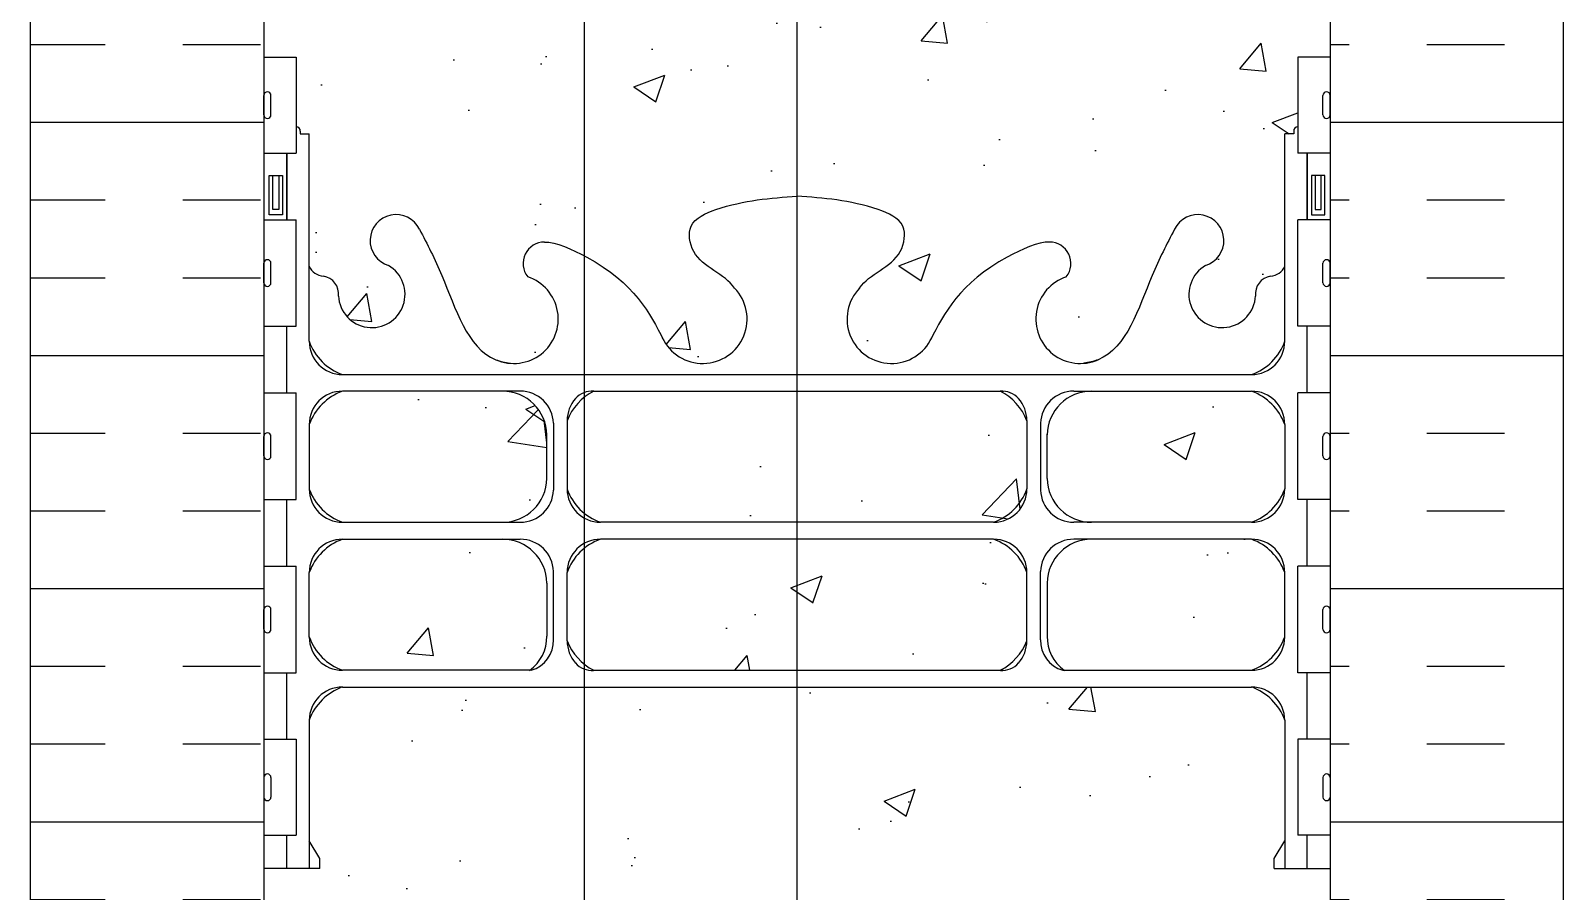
# Model space of a CAD drawing. Header units: inches. Extents: x 168 to 223.9, y 113.2 to 187.2.
# Drawn here: x 186.2 to 203.45, y 150.87 to 160.56 of the extents above; entities that cross this region are included whole.
import ezdxf

# ---------------------------------------------------------------- set-up
doc = ezdxf.new("R2010")
doc.units = ezdxf.units.IN
doc.header["$LTSCALE"] = 0.5
doc.header["$MEASUREMENT"] = 0
for name, color, linetype in [('HATCH', 12, 'Continuous'), ('line25', 2, 'Continuous'), ('LINE3', 3, 'Continuous'), ('LINE50', 5, 'Continuous'), ('LINE9', 9, 'Continuous'), ('Web_Edge', 9, 'Continuous')]:
    doc.layers.add(name, color=color, linetype=linetype)

msp = doc.modelspace()

# ---------------------------------------------------------------- hatches: boundary and pattern name
at = {"layer": 'HATCH'}
h = msp.add_hatch(dxfattribs=at)
h.set_pattern_fill('INSUL', color=256, scale=7, style=0)
h.set_pattern_definition([(0, (201.915, 159.53), (0, 2.625), []), (0, (201.915, 160.405), (0, 2.625), [0.875, -0.875]), (0, (201.915, 161.28), (0, 2.625), [0.875, -0.875])])
h.paths.add_polyline_path([(203.454, 164.559), (200.829, 164.559), (200.829, 150.559), (203.454, 150.559)])
h.paths.add_polyline_path([(188.829, 164.559), (186.204, 164.559), (186.204, 149.809), (186.642, 149.809), (186.642, 150.309), (188.142, 150.309), (188.142, 149.809), (188.829, 149.809)])
h = msp.add_hatch(dxfattribs=at)
h.set_pattern_fill('AR-CONC', color=256, scale=0.5)
h.set_pattern_definition([(50, (0, 0), (3.5863, -0.31376), [0.375, -4.125]), (355, (0, 0), (-0.693757, 3.76096), [0.3, -3.3]), (100.4514, (0.299, -0.026), (2.892544, 3.4472), [0.3187, -3.50571]), (46.1842, (0, 1), (5.33621, -0.8276), [0.5625, -6.1875]), (96.6356, (0.4447, 0.931), (4.67331, 4.87059), [0.47805, -5.25857]), (351.1842, (0, 1), (4.67331, 4.87059), [0.45, -4.95]), (21, (0.5, 0.75), (2.984535, -2.013094), [0.375, -4.125]), (326, (0.5, 0.75), (1.216577, 3.62575), [0.3, -3.3]), (71.4514, (0.7487, 0.5822), (4.20111, 1.612656), [0.3187, -3.50571]), (37.5, (0, 0), (0.060799, 1.664469), [0, -3.26, 0, -3.35, 0, -3.3125]), (7.5, (0, 0), (1.315348, 1.972059), [0, -1.91, 0, -3.185, 0, -1.2625]), (327.5, (-1.115, 0), (2.669112, -0.1127744), [0, -1.25, 0, -3.9, 0, -5.175]), (317.5, (-1.615, 0), (2.91593, 0.500525), [0, -1.625, 0, -2.59, 0, -3.675])])
edge = h.paths.add_edge_path()
edge.add_line((200.464, 160.264), (200.829, 160.264))
edge.add_line((200.829, 160.264), (200.829, 161.014))
edge.add_line((200.829, 161.014), (200.464, 161.014))
edge.add_line((200.464, 161.014), (200.464, 161.122))
edge.add_arc((200.479, 161.169), 0.05, 180, 252.5993, ccw=False)
edge.add_line((200.429, 161.169), (200.329, 161.169))
edge.add_line((200.329, 161.169), (200.329, 161.73))
edge.add_arc((200.029, 161.73), 0.3, 0, 85.2426)
edge.add_line((200.054, 162.029), (194.846, 162.213))
edge.add_arc((194.829, 162.014), 0.2, 85.2426, 90)
edge.add_arc((194.829, 162.014), 0.2, 90, 94.7574)
edge.add_line((194.812, 162.213), (189.604, 162.029))
edge.add_arc((189.629, 161.73), 0.3, 94.7574, 180)
edge.add_line((189.329, 161.73), (189.329, 161.169))
edge.add_line((189.329, 161.169), (189.229, 161.169))
edge.add_arc((189.179, 161.169), 0.05, -72.5993, 0, ccw=False)
edge.add_line((189.194, 161.122), (189.194, 161.014))
edge.add_line((189.194, 161.014), (188.829, 161.014))
edge.add_line((188.829, 161.014), (188.829, 160.264))
edge.add_line((188.829, 160.264), (189.194, 160.264))
edge.add_line((189.194, 160.264), (189.194, 159.48))
edge.add_arc((189.189, 159.431), 0.05, 0, 84.3113, ccw=False)
edge.add_line((189.239, 159.431), (189.239, 159.401))
edge.add_line((189.239, 159.401), (189.339, 159.401))
edge.add_line((189.339, 159.401), (189.339, 157.911))
edge.add_arc((189.513, 157.988), 0.19, 203.6316, 265.6964)
edge.add_arc((189.47, 157.6), 0.2, -7.1071, 81.62, ccw=False)
edge.add_arc((190.043, 157.594), 0.375, 182.9237, 419.8675)
edge.add_arc((190.317, 158.199), 0.293, 25.7984, 253.0731, ccw=False)
edge.add_spline(control_points=[(190.581, 158.327), (190.667, 158.16), (190.92, 157.67), (191.114, 156.989), (191.44, 156.859)], knot_values=[0, 0, 0, 0, 0.579211, 1.703896, 1.703896, 1.703896, 1.703896], degree=3, periodic=0)
edge.add_spline(control_points=[(191.44, 156.859), (191.49, 156.839), (191.544, 156.826), (191.601, 156.818)], knot_values=[1.703896, 1.703896, 1.703896, 1.703896, 1.875321, 1.875321, 1.875321, 1.875321], degree=3, periodic=0)
edge.add_arc((191.642, 157.316), 0.5, 265.2926, 431.7937)
edge.add_arc((191.988, 157.941), 0.242, 90, 218.2327, ccw=False)
edge.add_spline(control_points=[(191.988, 158.183), (192.109, 158.185), (192.928, 157.833), (193.173, 157.386), (193.313, 157.106)], knot_values=[0.038125, 0.038125, 0.038125, 0.038125, 0.320663, 1.237398, 1.237398, 1.237398, 1.237398], degree=3, periodic=0)
edge.add_arc((193.767, 157.316), 0.5, 204.819, 404.1875)
edge.add_spline(control_points=[(194.125, 157.665), (194.017, 157.828), (193.657, 157.918), (193.581, 158.414), (194.129, 158.65), (194.533, 158.678), (194.829, 158.699)], knot_values=[0.229407, 0.229407, 0.229407, 0.229407, 0.844432, 1.128849, 1.464331, 2.389004, 2.389004, 2.389004, 2.389004], degree=3, periodic=0)
edge.add_spline(control_points=[(194.829, 158.699), (195.125, 158.678), (195.529, 158.65), (196.077, 158.414), (196.001, 157.918), (195.641, 157.828), (195.533, 157.665)], knot_values=[0.229407, 0.229407, 0.229407, 0.229407, 1.15408, 1.489562, 1.773979, 2.389004, 2.389004, 2.389004, 2.389004], degree=3, periodic=0)
edge.add_arc((195.892, 157.316), 0.5, 135.8125, 335.181)
edge.add_spline(control_points=[(196.345, 157.106), (196.485, 157.386), (196.73, 157.833), (197.549, 158.185), (197.67, 158.183)], knot_values=[0.038125, 0.038125, 0.038125, 0.038125, 0.95486, 1.237398, 1.237398, 1.237398, 1.237398], degree=3, periodic=0)
edge.add_arc((197.67, 157.941), 0.242, -38.2327, 90, ccw=False)
edge.add_arc((198.017, 157.316), 0.5, 108.2063, 274.7074)
edge.add_spline(control_points=[(198.058, 156.818), (198.114, 156.826), (198.169, 156.839), (198.218, 156.859)], knot_values=[1.703896, 1.703896, 1.703896, 1.703896, 1.875321, 1.875321, 1.875321, 1.875321], degree=3, periodic=0)
edge.add_spline(control_points=[(198.218, 156.859), (198.544, 156.989), (198.738, 157.67), (198.991, 158.16), (199.077, 158.327)], knot_values=[0, 0, 0, 0, 1.124685, 1.703896, 1.703896, 1.703896, 1.703896], degree=3, periodic=0)
edge.add_arc((199.341, 158.199), 0.293, -73.0731, 154.2016, ccw=False)
edge.add_arc((199.615, 157.594), 0.375, 120.1325, 357.0763)
edge.add_arc((200.188, 157.6), 0.2, 98.3788, 187.1071, ccw=False)
edge.add_arc((200.145, 157.988), 0.19, 274.3061, 336.3703)
edge.add_line((200.319, 157.911), (200.319, 159.401))
edge.add_line((200.319, 159.401), (200.419, 159.401))
edge.add_line((200.419, 159.401), (200.419, 159.431))
edge.add_arc((200.469, 159.431), 0.05, 95.6888, 180, ccw=False)
edge.add_line((200.464, 159.48), (200.464, 160.264))
h.paths.add_polyline_path([(194.629, 162.607, 0.390098), (194.446, 162.806), (189.585, 162.958, 0.421005), (189.329, 162.708), (189.329, 162.471, 0.425773), (189.589, 162.221), (194.446, 162.372, 0.390098), (194.629, 162.572)])
h.paths.add_polyline_path([(200.329, 162.708, 0.425773), (200.069, 162.958), (195.212, 162.806, 0.390098), (195.029, 162.607), (195.029, 162.572, 0.390098), (195.212, 162.372), (200.073, 162.221, 0.421005), (200.329, 162.471)])
h.paths.add_polyline_path([(191.514, 154.837), (189.714, 154.837, 0.225652), (189.339, 154.462), (189.339, 153.736, 0.225652), (189.714, 153.361), (191.82, 153.361, 0.24677), (192.014, 153.747), (192.014, 154.344, 0.410093)])
h.paths.add_polyline_path([(192.014, 155.52), (192.014, 156.018, 0.406005), (191.514, 156.504), (189.714, 156.504, 0.225652), (189.339, 156.129), (189.339, 155.403, 0.225652), (189.714, 155.028), (191.514, 155.028, 0.410093)])
h.paths.add_polyline_path([(197.042, 155.028), (192.617, 155.028, -0.414214), (192.242, 155.403), (192.242, 156.171, -0.18144), (192.335, 156.419, -0.234276), (192.54, 156.504), (197.118, 156.504, -0.234774), (197.324, 156.419, -0.181221), (197.417, 156.172), (197.417, 155.403, -0.414214)])
h.paths.add_polyline_path([(197.417, 154.462, 0.225652), (197.042, 154.837), (192.617, 154.837, 0.225652), (192.242, 154.462), (192.242, 153.694, 0.185301), (192.54, 153.361), (197.118, 153.361, 0.185301), (197.417, 153.694)])
h.paths.add_polyline_path([(200.319, 154.462, 0.225652), (199.944, 154.837), (198.144, 154.837, 0.410093), (197.644, 154.344), (197.644, 153.747, 0.24677), (197.838, 153.361), (199.944, 153.361, 0.225652), (200.319, 153.736)])
h.paths.add_polyline_path([(200.319, 155.403), (200.319, 156.129, 0.225652), (199.944, 156.504), (198.144, 156.504, 0.406005), (197.644, 156.018), (197.644, 155.52, 0.410093), (198.144, 155.028), (199.944, 155.028, 0.225652)])
h.paths.add_polyline_path([(200.829, 143.617, 0.088416), (200.683, 143.714), (200.593, 143.714), (200.593, 143.756, -0.249069), (200.483, 143.963), (200.483, 144.031, -0.414214), (200.546, 144.093), (200.593, 144.093), (200.593, 144.163), (200.488, 144.163, -0.155529), (200.312, 144.297, 0.180914), (199.895, 144.609), (198.314, 144.962, 0.054974), (197.987, 144.998), (195.829, 144.998), (194.829, 144.998), (191.671, 144.998, 0.054974), (191.344, 144.962), (189.763, 144.609, 0.180914), (189.346, 144.297, -0.155529), (189.17, 144.163), (189.065, 144.163), (189.065, 144.093), (189.113, 144.093, -0.414214), (189.175, 144.031), (189.175, 143.963, -0.249069), (189.065, 143.756), (189.065, 143.714), (188.975, 143.714, 0.088416), (188.829, 143.617), (188.829, 138.002, 0.088416), (188.975, 137.904), (189.065, 137.904), (189.065, 137.863, -0.249069), (189.175, 137.655), (189.175, 137.588, -0.414214), (189.113, 137.525), (189.065, 137.525), (189.065, 137.455), (189.17, 137.455, -0.155529), (189.346, 137.321, 0.180914), (189.763, 137.01), (191.344, 136.657, 0.054974), (191.671, 136.621), (193.829, 136.621), (194.829, 136.621), (197.987, 136.621, 0.054974), (198.314, 136.657), (199.895, 137.01, 0.180914), (200.312, 137.321, -0.155529), (200.488, 137.455), (200.593, 137.455), (200.593, 137.525), (200.546, 137.525, -0.414214), (200.483, 137.588), (200.483, 137.655, -0.249069), (200.593, 137.863), (200.593, 137.904), (200.683, 137.904, 0.088416), (200.829, 138.002)])
h = msp.add_hatch(dxfattribs=at)
h.set_pattern_fill('AR-CONC', color=256, scale=0.5)
h.set_pattern_definition([(50, (-42.0654, 0), (3.5863, -0.31376), [0.375, -4.125]), (355, (-42.0654, 0), (-0.693757, 3.76096), [0.3, -3.3]), (100.4514, (-41.7665, -0.026), (2.892544, 3.4472), [0.3187, -3.50571]), (46.1842, (-42.0654, 1), (5.33621, -0.827596), [0.5625, -6.1875]), (96.6356, (-41.6207, 0.931), (4.67331, 4.87059), [0.47805, -5.25857]), (351.1842, (-42.0654, 1), (4.67331, 4.87059), [0.45, -4.95]), (21, (-41.5654, 0.75), (2.984535, -2.013094), [0.375, -4.125]), (326, (-41.5654, 0.75), (1.216577, 3.62575), [0.3, -3.3]), (71.4514, (-41.3166, 0.5822), (4.20111, 1.612656), [0.3187, -3.50571]), (37.5, (-42.0654, 0), (0.060799, 1.664469), [0, -3.26, 0, -3.35, 0, -3.3125]), (7.5, (-42.0654, 0), (1.315348, 1.972059), [0, -1.91, 0, -3.185, 0, -1.2625]), (327.5, (-43.1804, 0), (2.669112, -0.1127744), [0, -1.25, 0, -3.9, 0, -5.175]), (317.5, (-43.6804, 0), (2.91593, 0.500525), [0, -1.625, 0, -2.59, 0, -3.675])])
edge = h.paths.add_edge_path()
edge.add_line((200.829, 151.129), (200.319, 151.129))
edge.add_line((200.319, 151.129), (200.319, 152.798))
edge.add_arc((199.944, 152.798), 0.375, 0.0021, 90)
edge.add_line((199.944, 153.173), (189.714, 153.173))
edge.add_arc((189.714, 152.798), 0.375, 90, 180.2641)
edge.add_line((189.339, 152.797), (189.339, 151.129))
edge.add_line((189.339, 151.129), (188.829, 151.129))
edge.add_line((188.829, 151.129), (188.829, 149.809))
edge.add_line((188.829, 149.809), (188.829, 147.809))
edge.add_arc((189.175, 148.17), 0.5, 226.2109, 246.4218)
edge.add_line((188.975, 147.712), (189.065, 147.712))
edge.add_line((189.065, 147.712), (189.065, 147.67))
edge.add_arc((188.925, 147.463), 0.25, 0, 55.9442, ccw=False)
edge.add_line((189.175, 147.463), (189.175, 147.396))
edge.add_arc((189.113, 147.396), 0.0625, -90, 0, ccw=False)
edge.add_line((189.113, 147.333), (189.065, 147.333))
edge.add_line((189.065, 147.333), (189.065, 147.263))
edge.add_line((189.065, 147.263), (189.17, 147.263))
edge.add_arc((189.133, 147.613), 0.352, 276.1291, 321.5331)
edge.add_arc((189.51, 147.344), 0.113, -12.1844, 154.0569, ccw=False)
edge.add_arc((189.995, 147.34), 0.375, 182.9237, 419.8675)
edge.add_arc((190.315, 147.933), 0.3, 27.597, 243.9425, ccw=False)
edge.add_spline(control_points=[(190.581, 148.072), (190.667, 147.906), (190.92, 147.415), (191.114, 146.735), (191.44, 146.604)], knot_values=[0, 0, 0, 0, 0.579211, 1.703896, 1.703896, 1.703896, 1.703896], degree=3, periodic=0)
edge.add_spline(control_points=[(191.44, 146.604), (191.49, 146.584), (191.544, 146.572), (191.601, 146.563)], knot_values=[1.703896, 1.703896, 1.703896, 1.703896, 1.875321, 1.875321, 1.875321, 1.875321], degree=3, periodic=0)
edge.add_arc((191.642, 147.062), 0.5, 265.2926, 431.7937)
edge.add_arc((191.988, 147.686), 0.242, 90, 218.2327, ccw=False)
edge.add_spline(control_points=[(191.988, 147.928), (192.109, 147.93), (192.928, 147.579), (193.173, 147.132), (193.313, 146.852)], knot_values=[0.038125, 0.038125, 0.038125, 0.038125, 0.320663, 1.237398, 1.237398, 1.237398, 1.237398], degree=3, periodic=0)
edge.add_arc((193.767, 147.062), 0.5, 204.819, 404.1875)
edge.add_spline(control_points=[(194.125, 147.41), (194.017, 147.573), (193.657, 147.664), (193.581, 148.159), (194.129, 148.395), (194.533, 148.424), (194.829, 148.445)], knot_values=[0.229407, 0.229407, 0.229407, 0.229407, 0.844432, 1.128849, 1.464331, 2.389004, 2.389004, 2.389004, 2.389004], degree=3, periodic=0)
edge.add_spline(control_points=[(194.829, 148.445), (195.125, 148.424), (195.529, 148.395), (196.077, 148.159), (196.001, 147.664), (195.641, 147.573), (195.533, 147.41)], knot_values=[0.229407, 0.229407, 0.229407, 0.229407, 1.15408, 1.489562, 1.773979, 2.389004, 2.389004, 2.389004, 2.389004], degree=3, periodic=0)
edge.add_arc((195.892, 147.062), 0.5, 135.8125, 335.181)
edge.add_spline(control_points=[(196.345, 146.852), (196.485, 147.132), (196.73, 147.579), (197.549, 147.93), (197.67, 147.928)], knot_values=[0.038125, 0.038125, 0.038125, 0.038125, 0.95486, 1.237398, 1.237398, 1.237398, 1.237398], degree=3, periodic=0)
edge.add_arc((197.67, 147.686), 0.242, -38.2327, 90, ccw=False)
edge.add_arc((198.017, 147.062), 0.5, 108.2063, 274.7074)
edge.add_spline(control_points=[(198.058, 146.563), (198.114, 146.572), (198.169, 146.584), (198.218, 146.604)], knot_values=[1.703896, 1.703896, 1.703896, 1.703896, 1.875321, 1.875321, 1.875321, 1.875321], degree=3, periodic=0)
edge.add_spline(control_points=[(198.218, 146.604), (198.544, 146.735), (198.738, 147.415), (198.991, 147.906), (199.077, 148.072)], knot_values=[0, 0, 0, 0, 1.124685, 1.703896, 1.703896, 1.703896, 1.703896], degree=3, periodic=0)
edge.add_arc((199.343, 147.933), 0.3, -63.9425, 153.0341, ccw=False)
edge.add_arc((199.663, 147.34), 0.375, 120.1325, 357.0763)
edge.add_arc((200.148, 147.344), 0.113, 25.9431, 192.1844, ccw=False)
edge.add_arc((200.526, 147.613), 0.352, 218.4669, 263.8709)
edge.add_line((200.488, 147.263), (200.593, 147.263))
edge.add_line((200.593, 147.263), (200.593, 147.333))
edge.add_line((200.593, 147.333), (200.546, 147.333))
edge.add_arc((200.546, 147.396), 0.0625, 180, 270, ccw=False)
edge.add_line((200.483, 147.396), (200.483, 147.463))
edge.add_arc((200.733, 147.463), 0.25, 124.0558, 180, ccw=False)
edge.add_line((200.593, 147.67), (200.593, 147.712))
edge.add_line((200.593, 147.712), (200.683, 147.712))
edge.add_arc((200.483, 148.17), 0.5, 293.5782, 313.7891)
edge.add_line((200.829, 147.809), (200.829, 149.809))
edge.add_line((200.829, 149.809), (200.829, 151.129))

# ---------------------------------------------------------------- linework, layer by layer
at = {"layer": 'line25'}
for p, q in [((188.829, 164.559), (188.829, 149.809)), ((200.829, 164.559), (200.829, 149.809)), ((188.829, 160.264), (189.194, 160.264)), ((189.194, 160.264), (189.194, 159.184)), ((200.829, 160.264), (200.464, 160.264)), ((200.464, 160.264), (200.464, 159.184)), ((188.829, 159.184), (189.194, 159.184)), ((200.829, 159.184), (200.464, 159.184)), ((188.829, 158.434), (189.194, 158.434)), ((189.194, 157.234), (189.194, 158.434)), ((200.464, 157.234), (200.464, 158.434)), ((200.829, 158.434), (200.464, 158.434)), ((188.829, 157.724), (188.829, 157.944)), ((188.829, 157.889), (188.829, 157.889)), ((188.869, 157.984), (188.869, 157.984)), ((188.909, 157.724), (188.909, 157.944)), ((200.749, 157.724), (200.749, 157.944)), ((200.749, 157.724), (200.749, 157.944)), ((200.789, 157.984), (200.789, 157.984)), ((200.829, 157.724), (200.829, 157.944)), ((200.829, 157.889), (200.829, 157.889)), ((188.829, 157.779), (188.829, 157.779)), ((188.869, 157.684), (188.869, 157.684)), ((200.789, 157.684), (200.789, 157.684)), ((200.829, 157.779), (200.829, 157.779)), ((188.829, 157.234), (189.194, 157.234)), ((200.829, 157.234), (200.464, 157.234)), ((188.829, 156.484), (189.194, 156.484)), ((189.194, 155.284), (189.194, 156.484)), ((200.464, 155.284), (200.464, 156.484)), ((200.829, 156.484), (200.464, 156.484)), ((188.829, 155.774), (188.829, 155.994)), ((188.869, 156.034), (188.869, 156.034)), ((188.909, 155.774), (188.909, 155.994)), ((200.749, 155.774), (200.749, 155.994)), ((200.749, 155.774), (200.749, 155.994)), ((200.789, 156.034), (200.789, 156.034)), ((200.829, 155.774), (200.829, 155.994)), ((188.829, 155.939), (188.829, 155.939)), ((188.829, 155.829), (188.829, 155.829)), ((200.829, 155.939), (200.829, 155.939)), ((200.829, 155.829), (200.829, 155.829)), ((188.869, 155.734), (188.869, 155.734)), ((200.789, 155.734), (200.789, 155.734)), ((188.829, 155.284), (189.194, 155.284)), ((200.829, 155.284), (200.464, 155.284)), ((188.829, 154.534), (189.194, 154.534)), ((189.194, 153.334), (189.194, 154.534)), ((200.464, 153.334), (200.464, 154.534)), ((200.829, 154.534), (200.464, 154.534)), ((188.829, 153.824), (188.829, 154.044)), ((188.869, 154.084), (188.869, 154.084)), ((188.909, 153.824), (188.909, 154.044)), ((200.749, 153.824), (200.749, 154.044)), ((200.749, 153.824), (200.749, 154.044)), ((200.789, 154.084), (200.789, 154.084)), ((200.829, 153.824), (200.829, 154.044)), ((188.829, 153.989), (188.829, 153.989)), ((188.829, 153.879), (188.829, 153.879)), ((200.829, 153.989), (200.829, 153.989)), ((200.829, 153.879), (200.829, 153.879)), ((188.869, 153.784), (188.869, 153.784)), ((200.789, 153.784), (200.789, 153.784)), ((188.829, 153.334), (189.194, 153.334)), ((200.829, 153.334), (200.464, 153.334)), ((188.829, 152.584), (189.194, 152.584)), ((189.194, 152.584), (189.194, 151.504)), ((200.464, 152.584), (200.464, 151.504)), ((200.829, 152.584), (200.464, 152.584)), ((188.829, 152.154), (188.829, 151.934)), ((188.869, 152.194), (188.869, 152.194)), ((188.909, 152.154), (188.909, 151.934)), ((200.749, 152.154), (200.749, 151.934)), ((200.749, 152.154), (200.749, 151.934)), ((200.789, 152.194), (200.789, 152.194)), ((200.829, 152.154), (200.829, 151.934)), ((188.829, 152.099), (188.829, 152.099)), ((188.829, 151.989), (188.829, 151.989)), ((200.829, 152.099), (200.829, 152.099)), ((200.829, 151.989), (200.829, 151.989)), ((188.869, 151.894), (188.869, 151.894)), ((200.789, 151.894), (200.789, 151.894)), ((188.829, 151.504), (189.194, 151.504)), ((200.829, 151.504), (200.464, 151.504))]:
    msp.add_line(p, q, dxfattribs=at)
for centre, start, end in [((188.869, 157.944), 90, 180), ((188.869, 157.944), 360, 90), ((200.789, 157.944), 90, 180), ((200.789, 157.944), 0, 90), ((188.869, 157.724), 180, 270), ((188.869, 157.724), 270, 0), ((200.789, 157.724), 180, 270), ((200.789, 157.724), 270, 0), ((188.869, 155.994), 90, 180), ((188.869, 155.994), 360, 90), ((200.789, 155.994), 90, 180), ((200.789, 155.994), 0, 90), ((188.869, 155.774), 180, 270), ((188.869, 155.774), 270, 0), ((200.789, 155.774), 180, 270), ((200.789, 155.774), 270, 0), ((188.869, 154.044), 90, 180), ((188.869, 154.044), 360, 90), ((200.789, 154.044), 90, 180), ((200.789, 154.044), 0, 90), ((188.869, 153.824), 180, 270), ((188.869, 153.824), 270, 0), ((200.789, 153.824), 180, 270), ((200.789, 153.824), 270, 0), ((188.869, 152.154), 90, 180), ((188.869, 152.154), 0, 90), ((200.789, 152.154), 90, 180), ((200.789, 152.154), 360, 90), ((188.869, 151.934), 180, 270), ((188.869, 151.934), 270, 0), ((200.789, 151.934), 180, 270), ((200.789, 151.934), 270, 0)]:
    msp.add_arc(centre, 0.04, start, end, dxfattribs=at)
at = {"layer": 'LINE3'}
for p, q in [((192.434, 165.809), (192.434, 141.921)), ((194.829, 163.136), (194.829, 130.853))]:
    msp.add_line(p, q, dxfattribs=at)
at = {"layer": 'LINE50'}
for p, q in [((186.204, 150.559), (186.204, 164.559)), ((203.454, 150.559), (203.454, 164.559))]:
    msp.add_line(p, q, dxfattribs=at)
at = {"layer": 'LINE9'}
for p, q in [((188.829, 159.614), (188.829, 159.834)), ((188.829, 159.779), (188.829, 159.779)), ((188.869, 159.874), (188.869, 159.874)), ((188.909, 159.614), (188.909, 159.834)), ((200.749, 159.614), (200.749, 159.834)), ((200.789, 159.874), (200.789, 159.874)), ((200.829, 159.614), (200.829, 159.834)), ((200.829, 159.779), (200.829, 159.779)), ((188.829, 159.669), (188.829, 159.669)), ((188.869, 159.574), (188.869, 159.574)), ((200.789, 159.574), (200.789, 159.574)), ((200.829, 159.669), (200.829, 159.669))]:
    msp.add_line(p, q, dxfattribs=at)
for centre, start, end in [((188.869, 159.834), 90, 180), ((188.869, 159.834), 360, 90), ((200.789, 159.834), 90, 180), ((200.789, 159.834), 0, 90), ((188.869, 159.614), 180, 270), ((188.869, 159.614), 270, 0), ((200.789, 159.614), 180, 270), ((200.789, 159.614), 270, 0)]:
    msp.add_arc(centre, 0.04, start, end, dxfattribs=at)
at = {"layer": 'Web_Edge'}
for p, q in [((189.239, 159.431), (189.239, 159.431)), ((189.239, 159.431), (189.239, 159.401)), ((189.239, 159.401), (189.339, 159.401)), ((189.339, 157.066), (189.339, 159.401)), ((200.419, 159.401), (200.319, 159.401)), ((200.319, 157.066), (200.319, 159.401)), ((200.419, 159.431), (200.419, 159.431)), ((200.419, 159.431), (200.419, 159.401)), ((189.089, 159.184), (189.089, 158.434)), ((200.569, 159.184), (200.569, 158.434)), ((189.714, 156.691), (199.944, 156.691)), ((191.714, 156.504), (189.714, 156.504)), ((192.54, 156.504), (197.152, 156.504)), ((197.944, 156.504), (199.944, 156.504)), ((189.339, 156.129), (189.339, 155.403)), ((192.089, 156.142), (192.089, 155.389)), ((192.242, 156.172), (192.242, 155.403)), ((197.417, 156.172), (197.417, 155.403)), ((197.569, 156.142), (197.569, 155.389)), ((200.319, 156.129), (200.319, 155.403)), ((192.014, 155.52), (192.014, 156.018)), ((197.644, 155.52), (197.644, 156.018)), ((189.714, 155.028), (191.714, 155.028)), ((197.042, 155.028), (192.617, 155.028)), ((199.944, 155.028), (197.944, 155.028)), ((189.714, 154.837), (191.714, 154.837)), ((197.042, 154.837), (192.617, 154.837)), ((199.944, 154.837), (197.944, 154.837)), ((189.339, 153.736), (189.339, 154.462)), ((192.089, 153.705), (192.089, 154.475)), ((192.242, 153.692), (192.242, 154.462)), ((197.417, 153.692), (197.417, 154.462)), ((197.569, 153.705), (197.569, 154.475)), ((200.319, 153.736), (200.319, 154.462)), ((192.014, 154.344), (192.014, 153.747)), ((197.644, 154.344), (197.644, 153.747)), ((191.837, 153.361), (189.714, 153.361)), ((192.54, 153.361), (197.152, 153.361)), ((197.821, 153.361), (199.944, 153.361)), ((189.714, 153.173), (199.944, 153.173)), ((189.339, 152.798), (189.339, 151.129)), ((200.319, 152.798), (200.319, 151.129)), ((189.459, 151.242), (189.339, 151.442)), ((189.459, 151.242), (189.339, 151.442)), ((200.199, 151.242), (200.319, 151.442)), ((200.199, 151.242), (200.319, 151.442)), ((189.459, 151.129), (188.829, 151.129)), ((189.459, 151.129), (189.459, 151.242)), ((189.459, 151.129), (189.459, 151.242)), ((200.199, 151.129), (200.199, 151.242)), ((200.199, 151.129), (200.199, 151.242)), ((200.199, 151.129), (200.829, 151.129))]:
    msp.add_line(p, q, dxfattribs=at)
for points in [[(189.089, 158.434), (189.089, 159.184)], [(200.569, 158.434), (200.569, 159.184)], [(189.089, 156.484), (189.089, 157.234)], [(200.569, 156.484), (200.569, 157.234)], [(200.569, 156.484), (200.569, 157.234)], [(189.089, 154.534), (189.089, 155.284)], [(200.569, 154.534), (200.569, 155.284)], [(200.569, 154.534), (200.569, 155.284)], [(189.089, 152.584), (189.089, 153.334)], [(200.569, 152.584), (200.569, 153.334)], [(200.569, 152.584), (200.569, 153.334)], [(189.089, 151.129), (189.089, 151.504)], [(200.569, 151.129), (200.569, 151.504)]]:
    msp.add_lwpolyline(points, dxfattribs=at)
for points in [[(189.039, 158.491), (188.889, 158.491), (188.889, 158.931), (189.039, 158.931)], [(188.999, 158.551), (188.929, 158.551), (188.929, 158.931), (188.999, 158.931)], [(200.619, 158.491), (200.769, 158.491), (200.769, 158.931), (200.619, 158.931)], [(200.659, 158.551), (200.729, 158.551), (200.729, 158.931), (200.659, 158.931)]]:
    msp.add_lwpolyline(points, close=True, dxfattribs=at)
for centre, radius, start, end in [((189.189, 159.431), 0.05, 0, 84.3113), ((200.469, 159.431), 0.05, 95.6888, 180), ((190.317, 158.199), 0.293, 25.7984, 253.0731), ((199.341, 158.199), 0.293, 286.9269, 154.2016), ((191.988, 157.941), 0.242, 90, 218.2327), ((197.67, 157.941), 0.242, 321.7673, 90), ((189.513, 157.988), 0.19, 203.6316, 265.6964), ((190.043, 157.594), 0.375, 182.9237, 59.8675), ((199.615, 157.594), 0.375, 120.1325, 357.0763), ((200.145, 157.988), 0.19, 274.3036, 336.3684), ((189.47, 157.6), 0.2, 352.8929, 81.62), ((191.642, 157.316), 0.5, 246.2139, 71.7937), ((198.017, 157.316), 0.5, 108.2063, 293.7861), ((200.188, 157.6), 0.2, 98.38, 187.1071), ((193.767, 157.316), 0.5, 204.819, 44.1875), ((195.892, 157.316), 0.5, 135.8125, 335.181), ((189.921, 157.273), 0.618, 199.5703, 250.431), ((189.714, 157.066), 0.375, 180.0021, 269.9991), ((199.737, 157.273), 0.618, 289.569, 340.4297), ((199.944, 157.066), 0.375, 270.0009, 359.9979), ((189.921, 155.922), 0.617, 109.5682, 160.4318), ((189.714, 156.129), 0.375, 90, 180), ((191.514, 156.004), 0.5, 0.8073, 90), ((191.714, 156.129), 0.375, 2.0304, 90), ((192.825, 155.948), 0.624, 117.0966, 159.0881), ((192.523, 156.254), 0.25, 86.1209, 138.3704), ((196.833, 155.948), 0.624, 20.9119, 62.9034), ((197.135, 156.254), 0.25, 41.6296, 93.8791), ((197.944, 156.129), 0.375, 90, 177.9696), ((198.144, 156.004), 0.5, 90, 179.1927), ((199.737, 155.922), 0.617, 19.5682, 70.4318), ((199.944, 156.129), 0.375, 360, 90), ((192.618, 156.172), 0.376, 138.3704, 179.9486), ((197.04, 156.172), 0.376, 0.0514, 41.6296), ((191.514, 155.528), 0.5, 270, 359.1927), ((198.144, 155.528), 0.5, 180.8073, 270), ((189.921, 155.609), 0.617, 199.5682, 250.4318), ((189.714, 155.403), 0.375, 180, 270), ((191.714, 155.403), 0.375, 270, 357.9696), ((192.823, 155.609), 0.617, 199.5682, 250.4318), ((192.617, 155.403), 0.375, 180, 270), ((196.835, 155.609), 0.617, 289.5682, 340.4318), ((197.042, 155.403), 0.375, 270, 360), ((197.944, 155.403), 0.375, 182.0304, 270), ((199.737, 155.609), 0.617, 289.5682, 340.4318), ((199.944, 155.403), 0.375, 270, 0), ((189.921, 154.255), 0.617, 109.5682, 160.4318), ((189.714, 154.462), 0.375, 90, 180), ((191.514, 154.337), 0.5, 0.8073, 90), ((191.714, 154.462), 0.375, 2.0304, 90), ((192.823, 154.255), 0.617, 109.5682, 160.4318), ((192.617, 154.462), 0.375, 90, 180), ((196.835, 154.255), 0.617, 19.5682, 70.4318), ((197.042, 154.462), 0.375, 0, 90), ((197.944, 154.462), 0.375, 90, 177.9696), ((198.144, 154.337), 0.5, 90, 179.1927), ((199.737, 154.255), 0.617, 19.5682, 70.4318), ((199.944, 154.462), 0.375, 360, 90), ((189.921, 153.943), 0.617, 199.5682, 250.4318), ((189.714, 153.736), 0.375, 180, 270), ((191.55, 153.738), 0.464, 305.5594, 1.0072), ((191.743, 153.694), 0.346, 285.7884, 1.947), ((197.915, 153.694), 0.346, 178.053, 254.2116), ((198.108, 153.738), 0.464, 178.9928, 234.4406), ((199.737, 153.943), 0.617, 289.5682, 340.4318), ((199.944, 153.736), 0.375, 270, 0), ((192.825, 153.917), 0.624, 200.9119, 242.9034), ((192.618, 153.693), 0.376, 180.0514, 221.6296), ((196.833, 153.917), 0.624, 297.0966, 339.0881), ((197.04, 153.693), 0.376, 318.3704, 359.9486), ((192.523, 153.61), 0.25, 221.6296, 273.8791), ((197.135, 153.61), 0.25, 266.1209, 318.3704), ((189.921, 152.591), 0.618, 109.569, 160.4297), ((189.714, 152.798), 0.375, 90.0009, 179.9979), ((199.737, 152.591), 0.618, 19.5703, 70.431), ((199.944, 152.798), 0.375, 0.0021, 89.9991)]:
    msp.add_arc(centre, radius, start, end, dxfattribs=at)
for points, knots in [([(194.125, 157.665), (194.017, 157.828), (193.657, 157.918), (193.581, 158.414), (194.129, 158.65), (194.533, 158.678), (194.829, 158.699)], [0.229407, 0.229407, 0.229407, 0.229407, 0.844432, 1.128849, 1.464331, 2.389004, 2.389004, 2.389004, 2.389004]), ([(195.533, 157.665), (195.641, 157.828), (196.001, 157.918), (196.077, 158.414), (195.529, 158.65), (195.125, 158.678), (194.829, 158.699)], [0.229407, 0.229407, 0.229407, 0.229407, 0.844432, 1.128849, 1.464331, 2.389004, 2.389004, 2.389004, 2.389004]), ([(190.581, 158.327), (190.667, 158.16), (190.92, 157.67), (191.134, 156.921), (191.544, 156.826), (191.601, 156.818)], [0, 0, 0, 0, 0.579211, 1.703896, 1.875321, 1.875321, 1.875321, 1.875321]), ([(191.988, 158.183), (192.109, 158.185), (192.942, 157.827), (193.182, 157.371), (193.322, 157.087)], [0.038125, 0.038125, 0.038125, 0.038125, 0.320663, 1.258119, 1.258119, 1.258119, 1.258119]), ([(197.67, 158.183), (197.549, 158.185), (196.716, 157.827), (196.477, 157.371), (196.336, 157.087)], [0.038125, 0.038125, 0.038125, 0.038125, 0.320663, 1.258119, 1.258119, 1.258119, 1.258119]), ([(199.077, 158.327), (198.991, 158.16), (198.738, 157.67), (198.524, 156.921), (198.114, 156.826), (198.058, 156.818)], [0, 0, 0, 0, 0.579211, 1.703896, 1.875321, 1.875321, 1.875321, 1.875321])]:
    msp.add_open_spline(points, degree=3, knots=knots, dxfattribs=at)

doc.saveas('drawing.dxf')
